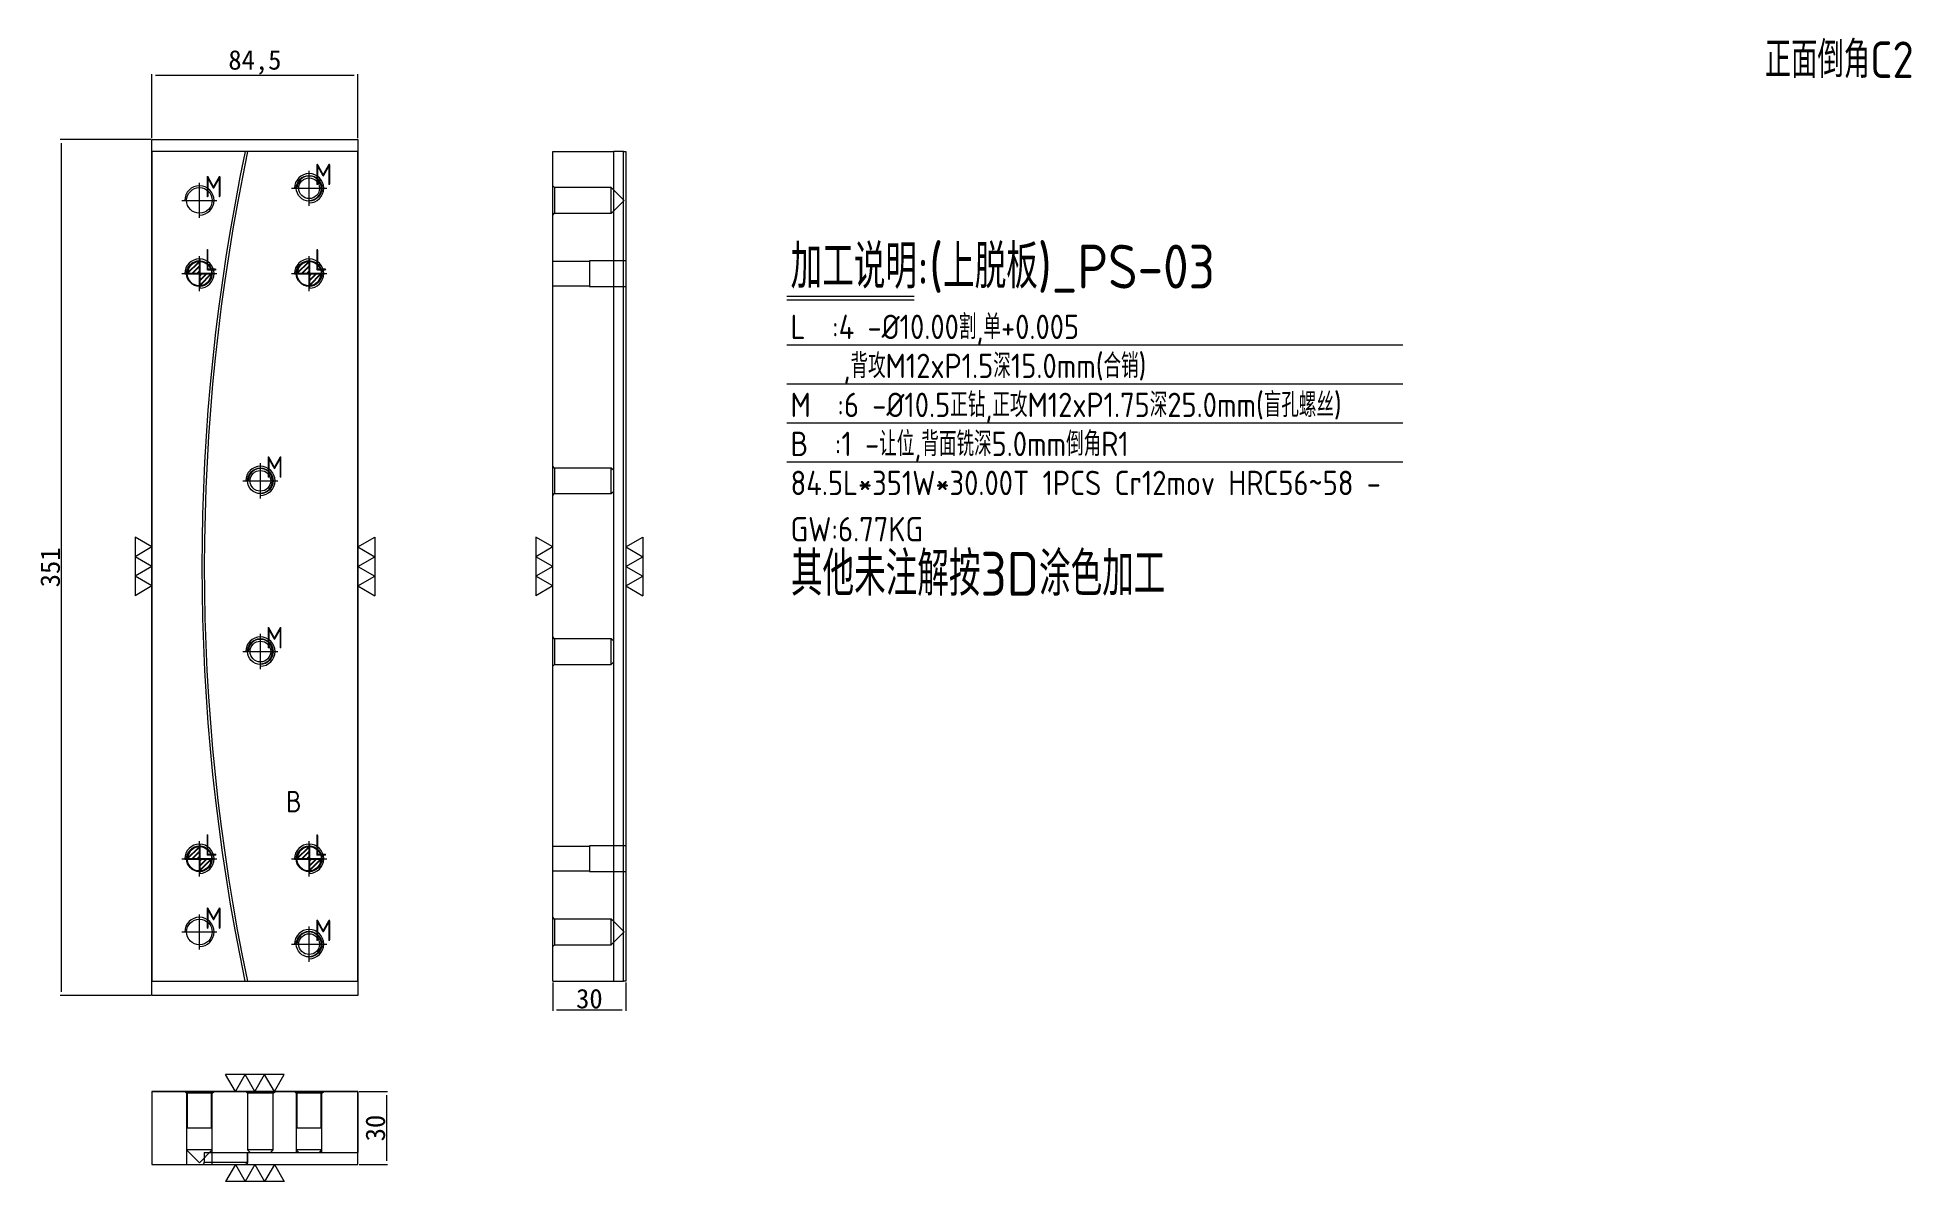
# Model space of a CAD drawing. Header units: millimetres. Extents: x 11130 to 11899, y 49854 to 50323.
import ezdxf

# ---------------------------------------------------------------- set-up
doc = ezdxf.new("R2010")
doc.units = ezdxf.units.MM
doc.linetypes.add('CENTER', pattern=[0])
doc.linetypes.add('DASHED', pattern=[0])
doc.layers.add('dim', color=4, linetype='Continuous')
doc.layers.add('PS', color=7, linetype='Continuous', true_color=0xffffff)
doc.layers.add('U1', color=7, linetype='Continuous', true_color=0xffffff)
doc.styles.add('_PUG_ERP', font='txt')
doc.styles.add('gbenor', font='gbenor.shx', dxfattribs={"bigfont": 'gbcbig'})
doc.dimstyles.new('_PUG_ERP', dxfattribs={"dimtxt": 8, "dimasz": 1.5, "dimexe": 0.5, "dimexo": 0.5, "dimgap": 0.5, "dimtad": 1, "dimtxsty": '_PUG_ERP', "dimblk": 'CLOSEDBLANK', "dimcen": 0, "dimclrd": 4, "dimclre": 4, "dimclrt": 3, "dimazin": 3, "dimtfac": 1, "dimtmove": 0, "dimatfit": 3, "dimldrblk": 'CLOSEDBLANK', "dimlwd": 9, "dimlwe": 9})

# ---------------------------------------------------------------- blocks, each defined once
blk = doc.blocks.new('*D1268')
at = {"layer": 'Defpoints', "color": 0}
for p in [(11261.8, 49890.86), (11261.8, 49860.86), (11273.5, 49860.86)]:
    blk.add_point(p, dxfattribs=at)
at = {"layer": 'dim', "color": 4, "lineweight": 9}
for p, q in [((11262.3, 49890.86), (11274, 49890.86)), ((11273.5, 49889.36), (11273.5, 49862.36)), ((11262.3, 49860.86), (11274, 49860.86))]:
    blk.add_line(p, q, dxfattribs=at)
at = {"layer": 'dim', "color": 3, "lineweight": 18, "insert": (11269, 49875.86), "char_height": 8, "attachment_point": 5, "rotation": 90, "style": '_PUG_ERP'}
blk.add_mtext('30', dxfattribs=at)
blk = doc.blocks.new('_ClosedBlank')
blk = doc.blocks.new('*D1269')
at = {"layer": 'Defpoints', "color": 0}
for p in [(11341.77, 49936.07), (11371.77, 49936.07), (11371.77, 49924.37)]:
    blk.add_point(p, dxfattribs=at)
at = {"layer": 'dim', "color": 4, "lineweight": 9}
for p, q in [((11341.77, 49935.57), (11341.77, 49923.87)), ((11371.77, 49935.57), (11371.77, 49923.87)), ((11343.27, 49924.37), (11370.27, 49924.37))]:
    blk.add_line(p, q, dxfattribs=at)
at = {"layer": 'dim', "color": 3, "lineweight": 18, "insert": (11356.77, 49928.87), "char_height": 8, "attachment_point": 5, "style": '_PUG_ERP'}
blk.add_mtext('30', dxfattribs=at)
blk = doc.blocks.new('pg_hx_L0')
at = {"color": 230}
for p, q in [((-0.6, 0), (0.6, 0)), ((-0.5, -0.003), (0, 0.497)), ((-0.3, 0), (0, 0.3)), ((-0.1, 0), (0, 0.1)), ((0, 0.6), (0, -0.6)), ((0.5, 0.003), (0, -0.497)), ((0.1, 0), (0, -0.1)), ((0.3, 0), (0, -0.3))]:
    blk.add_line(p, q, dxfattribs=at)
for start, end in [(90, 180), (270, 0)]:
    blk.add_arc((0, 0), 0.5, start, end, dxfattribs=at)
blk = doc.blocks.new('pg_hx_LLL0')
blk.add_blockref('pg_hx_L0', (0, 0))
blk = doc.blocks.new('*D1270')
at = {"layer": 'Defpoints', "color": 0}
for p in [(11177.3, 50281.27), (11140.11, 49930.27), (11177.3, 49930.27)]:
    blk.add_point(p, dxfattribs=at)
at = {"layer": 'dim', "color": 4, "lineweight": 9}
for p, q in [((11176.8, 50281.27), (11139.61, 50281.27)), ((11140.11, 50279.77), (11140.11, 49931.77)), ((11176.8, 49930.27), (11139.61, 49930.27))]:
    blk.add_line(p, q, dxfattribs=at)
at = {"layer": 'dim', "color": 3, "lineweight": 18, "insert": (11135.61, 50105.77), "char_height": 8, "attachment_point": 5, "rotation": 90, "style": '_PUG_ERP'}
blk.add_mtext('351', dxfattribs=at)
blk = doc.blocks.new('*D1271')
at = {"layer": 'Defpoints', "color": 0}
for p in [(11261.8, 50307.61), (11177.3, 50281.27), (11261.8, 50281.27)]:
    blk.add_point(p, dxfattribs=at)
at = {"layer": 'dim', "color": 4, "lineweight": 9}
for p, q in [((11177.3, 50281.77), (11177.3, 50308.11)), ((11178.8, 50307.61), (11260.3, 50307.61)), ((11261.8, 50281.77), (11261.8, 50308.11))]:
    blk.add_line(p, q, dxfattribs=at)
at = {"layer": 'dim', "color": 3, "lineweight": 18, "insert": (11219.55, 50312.87), "char_height": 8, "attachment_point": 5, "style": '_PUG_ERP'}
blk.add_mtext('84,5', dxfattribs=at)

msp = doc.modelspace()

# ---------------------------------------------------------------- linework, layer by layer
at = {"layer": 'dim', "color": 8, "linetype": 'Continuous', "lineweight": 18}
for p, q in [((11437.802, 50217.022), (11489.966, 50217.022)), ((11437.802, 50215.522), (11489.966, 50215.522)), ((11437.802, 50197.022), (11690.522, 50197.022)), ((11437.802, 50181.022), (11690.522, 50181.022)), ((11437.802, 50165.022), (11690.522, 50165.022)), ((11437.802, 50149.022), (11690.522, 50149.022))]:
    msp.add_line(p, q, dxfattribs=at)
at = {"layer": 'dim', "color": 20, "linetype": 'Continuous', "lineweight": 18}
for p, q in [((11177.302, 50114.17), (11170.374, 50118.17)), ((11170.374, 50118.17), (11170.374, 50094.17)), ((11177.302, 50114.17), (11170.374, 50110.17)), ((11261.802, 50114.17), (11268.73, 50118.17)), ((11261.802, 50114.17), (11268.73, 50110.17)), ((11268.73, 50118.17), (11268.73, 50094.17)), ((11341.772, 50114.17), (11334.844, 50118.17)), ((11334.844, 50118.17), (11334.844, 50094.17)), ((11341.772, 50114.17), (11334.844, 50110.17)), ((11371.772, 50114.17), (11378.7, 50118.17)), ((11371.772, 50114.17), (11378.7, 50110.17)), ((11378.7, 50118.17), (11378.7, 50094.17)), ((11177.302, 50106.17), (11170.374, 50110.17)), ((11177.302, 50106.17), (11170.374, 50102.17)), ((11261.802, 50106.17), (11268.73, 50110.17)), ((11261.802, 50106.17), (11268.73, 50102.17)), ((11341.772, 50106.17), (11334.844, 50110.17)), ((11341.772, 50106.17), (11334.844, 50102.17)), ((11371.772, 50106.17), (11378.7, 50110.17)), ((11371.772, 50106.17), (11378.7, 50102.17)), ((11177.302, 50098.17), (11170.374, 50102.17)), ((11177.302, 50098.17), (11170.374, 50094.17)), ((11261.802, 50098.17), (11268.73, 50102.17)), ((11261.802, 50098.17), (11268.73, 50094.17)), ((11341.772, 50098.17), (11334.844, 50102.17)), ((11341.772, 50098.17), (11334.844, 50094.17)), ((11371.772, 50098.17), (11378.7, 50102.17)), ((11371.772, 50098.17), (11378.7, 50094.17)), ((11211.552, 49890.859), (11207.552, 49897.787)), ((11231.552, 49897.787), (11207.552, 49897.787)), ((11211.552, 49890.859), (11215.552, 49897.787)), ((11219.552, 49890.859), (11215.552, 49897.787)), ((11219.552, 49890.859), (11223.552, 49897.787)), ((11227.552, 49890.859), (11223.552, 49897.787)), ((11227.552, 49890.859), (11231.552, 49897.787)), ((11211.552, 49860.859), (11207.552, 49853.931)), ((11211.552, 49860.859), (11215.552, 49853.931)), ((11219.552, 49860.859), (11215.552, 49853.931)), ((11219.552, 49860.859), (11223.552, 49853.931)), ((11227.552, 49860.859), (11223.552, 49853.931)), ((11227.552, 49860.859), (11231.552, 49853.931)), ((11231.552, 49853.931), (11207.552, 49853.931))]:
    msp.add_line(p, q, dxfattribs=at)
at = {"layer": 'dim', "color": 252, "lineweight": 18}
msp.add_lwpolyline([(11261.802, 49930.27), (11177.302, 49930.27), (11177.302, 50281.27), (11261.802, 50281.27)], close=True, dxfattribs=at)
at = {"layer": 'dim', "color": 252, "linetype": 'DASHED', "lineweight": 18, "ltscale": 0.46537}
msp.add_lwpolyline([(11177.302, 49860.859), (11261.802, 49860.859), (11261.802, 49890.859), (11177.302, 49890.859)], close=True, dxfattribs=at)
at = {"layer": 'PS', "color": 1, "linetype": 'Continuous', "lineweight": 18}
for p, q in [((11261.802, 50276.27), (11177.302, 50276.27)), ((11177.302, 49936.07), (11261.802, 49936.07))]:
    msp.add_line(p, q, dxfattribs=at)
at = {"layer": 'PS', "color": 11, "linetype": 'Continuous', "lineweight": 18}
for p, q in [((11177.302, 50276.27), (11177.302, 49936.07)), ((11261.802, 49936.07), (11261.802, 50276.27)), ((11341.772, 50276.27), (11366.772, 50276.27)), ((11341.772, 49936.07), (11341.772, 50276.27)), ((11370.772, 50276.27), (11366.772, 50276.27)), ((11371.772, 50276.27), (11371.772, 49936.07)), ((11341.772, 49936.07), (11366.772, 49936.07)), ((11366.772, 49936.07), (11370.772, 49936.07)), ((11177.302, 49890.859), (11261.802, 49890.859)), ((11177.302, 49890.859), (11177.302, 49860.859)), ((11261.802, 49890.859), (11261.802, 49865.859)), ((11177.302, 49860.859), (11215.464, 49860.859)), ((11215.548, 49860.859), (11215.463, 49860.859)), ((11216.486, 49865.859), (11216.486, 49861.859)), ((11216.57, 49861.859), (11216.57, 49865.859))]:
    msp.add_line(p, q, dxfattribs=at)
at = {"layer": 'PS', "color": 31, "linetype": 'Continuous', "lineweight": 18}
for p, q in [((11366.772, 49936.07), (11366.772, 50276.27)), ((11216.486, 49865.859), (11261.802, 49865.859))]:
    msp.add_line(p, q, dxfattribs=at)
at = {"layer": 'PS', "color": 155, "linetype": 'Continuous', "lineweight": 18}
for p, q in [((11370.772, 49936.07), (11370.772, 50276.27)), ((11216.485, 49861.859), (11216.57, 49861.859))]:
    msp.add_line(p, q, dxfattribs=at)
at = {"layer": 'PS', "color": 1, "linetype": 'CENTER', "lineweight": 18, "ltscale": 0.46537}
for p, q in [((11241.802, 50254.07), (11241.802, 50268.47)), ((11241.802, 50255.27), (11241.802, 50267.27)), ((11196.802, 50249.07), (11196.802, 50263.47)), ((11234.602, 50261.27), (11249.002, 50261.27)), ((11235.802, 50261.27), (11247.802, 50261.27)), ((11189.602, 50256.27), (11204.002, 50256.27)), ((11196.802, 50219.07), (11196.802, 50233.47)), ((11241.802, 50219.07), (11241.802, 50233.47)), ((11189.602, 50226.27), (11204.002, 50226.27)), ((11234.602, 50226.27), (11249.002, 50226.27)), ((11221.802, 50134.07), (11221.802, 50148.47)), ((11221.802, 50135.27), (11221.802, 50147.27)), ((11214.602, 50141.27), (11229.002, 50141.27)), ((11215.802, 50141.27), (11227.802, 50141.27)), ((11221.802, 50064.07), (11221.802, 50078.47)), ((11221.802, 50065.27), (11221.802, 50077.27)), ((11214.602, 50071.27), (11229.002, 50071.27)), ((11215.802, 50071.27), (11227.802, 50071.27)), ((11196.802, 49979.07), (11196.802, 49993.47)), ((11241.802, 49979.07), (11241.802, 49993.47)), ((11189.602, 49986.27), (11204.002, 49986.27)), ((11234.602, 49986.27), (11249.002, 49986.27)), ((11196.802, 49949.07), (11196.802, 49963.47)), ((11189.602, 49956.27), (11204.002, 49956.27)), ((11234.602, 49951.27), (11249.002, 49951.27)), ((11235.802, 49951.27), (11247.802, 49951.27)), ((11241.802, 49944.07), (11241.802, 49958.47)), ((11241.802, 49945.27), (11241.802, 49957.27))]:
    msp.add_line(p, q, dxfattribs=at)
at = {"layer": 'PS', "color": 5, "linetype": 'DASHED', "lineweight": 13, "ltscale": 0.46537}
for p, q in [((11342.519, 50261.523), (11341.772, 50262.27)), ((11365.772, 50261.523), (11342.519, 50261.523)), ((11342.519, 50261.523), (11342.519, 50256.27)), ((11366.772, 50260.523), (11365.772, 50261.523)), ((11365.772, 50256.27), (11365.772, 50261.523)), ((11371.025, 50256.27), (11366.772, 50260.523)), ((11341.772, 50250.27), (11342.519, 50251.017)), ((11342.519, 50256.27), (11342.519, 50251.017)), ((11342.519, 50251.017), (11365.772, 50251.017)), ((11365.772, 50251.017), (11365.772, 50256.27)), ((11365.772, 50251.017), (11366.772, 50252.017)), ((11366.772, 50252.017), (11371.025, 50256.27)), ((11342.519, 50146.523), (11341.772, 50147.27)), ((11365.772, 50146.523), (11342.519, 50146.523)), ((11342.519, 50146.523), (11342.519, 50141.27)), ((11366.772, 50145.523), (11365.772, 50146.523)), ((11365.772, 50141.27), (11365.772, 50146.523)), ((11341.772, 50135.27), (11342.519, 50136.017)), ((11342.519, 50141.27), (11342.519, 50136.017)), ((11342.519, 50136.017), (11365.772, 50136.017)), ((11365.772, 50136.017), (11365.772, 50141.27)), ((11365.772, 50136.017), (11366.772, 50137.017)), ((11342.519, 50076.523), (11341.772, 50077.27)), ((11365.772, 50076.523), (11342.519, 50076.523)), ((11342.519, 50076.523), (11342.519, 50071.27)), ((11366.772, 50075.523), (11365.772, 50076.523)), ((11365.772, 50071.27), (11365.772, 50076.523)), ((11342.519, 50071.27), (11342.519, 50066.017)), ((11365.772, 50066.017), (11365.772, 50071.27)), ((11365.772, 50066.017), (11366.772, 50067.017)), ((11341.772, 50065.27), (11342.519, 50066.017)), ((11342.519, 50066.017), (11365.772, 50066.017)), ((11342.519, 49961.523), (11341.772, 49962.27)), ((11365.772, 49961.523), (11342.519, 49961.523)), ((11342.519, 49961.523), (11342.519, 49956.27)), ((11366.772, 49960.523), (11365.772, 49961.523)), ((11365.772, 49956.27), (11365.772, 49961.523)), ((11371.025, 49956.27), (11366.772, 49960.523)), ((11341.772, 49950.27), (11342.519, 49951.017)), ((11342.519, 49956.27), (11342.519, 49951.017)), ((11342.519, 49951.017), (11365.772, 49951.017)), ((11365.772, 49951.017), (11365.772, 49956.27)), ((11365.772, 49951.017), (11366.772, 49952.017)), ((11366.772, 49952.017), (11371.025, 49956.27)), ((11190.802, 49890.859), (11191.549, 49890.112)), ((11191.549, 49890.112), (11191.549, 49866.859)), ((11202.055, 49890.112), (11191.549, 49890.112)), ((11202.055, 49890.112), (11202.802, 49890.859)), ((11202.055, 49866.859), (11202.055, 49890.112)), ((11215.802, 49890.859), (11216.549, 49890.112)), ((11216.549, 49890.112), (11216.549, 49866.859)), ((11227.055, 49890.112), (11216.549, 49890.112)), ((11227.055, 49890.112), (11227.802, 49890.859)), ((11227.055, 49866.859), (11227.055, 49890.112)), ((11235.802, 49890.859), (11236.549, 49890.112)), ((11236.549, 49890.112), (11236.549, 49866.859)), ((11247.055, 49890.112), (11236.549, 49890.112)), ((11247.055, 49890.112), (11247.802, 49890.859)), ((11247.055, 49866.859), (11247.055, 49890.112)), ((11191.549, 49866.859), (11196.802, 49861.606)), ((11202.055, 49866.859), (11191.549, 49866.859)), ((11196.802, 49861.606), (11202.055, 49866.859)), ((11216.549, 49866.859), (11217.549, 49865.859)), ((11227.055, 49866.859), (11216.549, 49866.859)), ((11226.055, 49865.859), (11227.055, 49866.859)), ((11236.549, 49866.859), (11237.549, 49865.859)), ((11247.055, 49866.859), (11236.549, 49866.859)), ((11246.055, 49865.859), (11247.055, 49866.859))]:
    msp.add_line(p, q, dxfattribs=at)
at = {"layer": 'PS', "color": 11, "linetype": 'DASHED', "lineweight": 13, "ltscale": 0.46537}
for p, q in [((11356.772, 50231.27), (11341.772, 50231.27)), ((11366.772, 50231.522), (11356.772, 50231.522)), ((11356.772, 50231.522), (11356.772, 50226.27)), ((11371.772, 50231.522), (11366.772, 50231.522)), ((11341.772, 50221.27), (11356.772, 50221.27)), ((11356.772, 50226.27), (11356.772, 50221.017)), ((11356.772, 50221.017), (11366.772, 50221.017)), ((11366.772, 50221.017), (11371.772, 50221.017)), ((11356.772, 49991.27), (11341.772, 49991.27)), ((11366.772, 49991.522), (11356.772, 49991.522)), ((11356.772, 49991.522), (11356.772, 49986.27)), ((11371.772, 49991.522), (11366.772, 49991.522)), ((11356.772, 49986.27), (11356.772, 49981.017)), ((11341.772, 49981.27), (11356.772, 49981.27)), ((11356.772, 49981.017), (11366.772, 49981.017)), ((11366.772, 49981.017), (11371.772, 49981.017)), ((11191.802, 49890.859), (11191.802, 49875.859)), ((11201.802, 49875.859), (11201.802, 49890.859)), ((11236.802, 49890.859), (11236.802, 49875.859)), ((11246.802, 49875.859), (11246.802, 49890.859)), ((11191.549, 49875.859), (11191.549, 49860.859)), ((11202.054, 49875.859), (11191.549, 49875.859)), ((11202.054, 49860.859), (11202.054, 49875.859)), ((11236.549, 49875.859), (11236.549, 49865.859)), ((11247.054, 49875.859), (11236.549, 49875.859)), ((11247.054, 49865.859), (11247.054, 49875.859)), ((11198.802, 49865.859), (11198.802, 49861.859))]:
    msp.add_line(p, q, dxfattribs=at)
at = {"layer": 'PS', "color": 31, "linetype": 'DASHED', "lineweight": 13, "ltscale": 0.46537}
msp.add_line((11198.802, 49865.859), (11216.486, 49865.859), dxfattribs=at)
at = {"layer": 'PS', "color": 155, "linetype": 'DASHED', "lineweight": 13, "ltscale": 0.46537}
msp.add_line((11198.802, 49861.859), (11216.486, 49861.859), dxfattribs=at)
at = {"layer": 'PS', "color": 11, "linetype": 'Continuous', "lineweight": 18}
for points in [[(11370.772, 50276.27), (11370.804, 50276.27), (11370.836, 50276.27), (11370.867, 50276.27), (11370.899, 50276.27), (11370.93, 50276.27), (11370.961, 50276.27), (11370.992, 50276.27), (11371.023, 50276.27), (11371.053, 50276.27), (11371.083, 50276.27), (11371.114, 50276.27), (11371.143, 50276.27), (11371.172, 50276.27), (11371.201, 50276.27), (11371.229, 50276.27), (11371.257, 50276.27), (11371.284, 50276.27), (11371.311, 50276.27), (11371.337, 50276.27), (11371.363, 50276.27), (11371.388, 50276.27), (11371.413, 50276.27), (11371.437, 50276.27), (11371.46, 50276.27), (11371.482, 50276.27), (11371.504, 50276.27), (11371.525, 50276.27), (11371.545, 50276.27), (11371.564, 50276.27), (11371.583, 50276.27), (11371.601, 50276.27), (11371.618, 50276.27), (11371.634, 50276.27), (11371.65, 50276.27), (11371.664, 50276.27), (11371.678, 50276.27), (11371.691, 50276.27), (11371.702, 50276.27), (11371.713, 50276.27), (11371.723, 50276.27), (11371.732, 50276.27), (11371.741, 50276.27), (11371.748, 50276.27), (11371.754, 50276.27), (11371.76, 50276.27), (11371.764, 50276.27), (11371.767, 50276.27), (11371.77, 50276.27), (11371.771, 50276.27), (11371.772, 50276.27)], [(11371.772, 49936.07), (11371.771, 49936.07), (11371.77, 49936.07), (11371.768, 49936.07), (11371.764, 49936.07), (11371.76, 49936.07), (11371.755, 49936.07), (11371.748, 49936.07), (11371.741, 49936.07), (11371.733, 49936.07), (11371.724, 49936.07), (11371.714, 49936.07), (11371.703, 49936.07), (11371.691, 49936.07), (11371.678, 49936.07), (11371.665, 49936.07), (11371.651, 49936.07), (11371.635, 49936.07), (11371.619, 49936.07), (11371.602, 49936.07), (11371.584, 49936.07), (11371.566, 49936.07), (11371.546, 49936.07), (11371.526, 49936.07), (11371.505, 49936.07), (11371.483, 49936.07), (11371.461, 49936.07), (11371.438, 49936.07), (11371.414, 49936.07), (11371.39, 49936.07), (11371.365, 49936.07), (11371.339, 49936.07), (11371.313, 49936.07), (11371.286, 49936.07), (11371.258, 49936.07), (11371.23, 49936.07), (11371.202, 49936.07), (11371.173, 49936.07), (11371.144, 49936.07), (11371.115, 49936.07), (11371.085, 49936.07), (11371.055, 49936.07), (11371.025, 49936.07), (11370.994, 49936.07), (11370.962, 49936.07), (11370.931, 49936.07), (11370.899, 49936.07), (11370.868, 49936.07), (11370.836, 49936.07), (11370.804, 49936.07), (11370.772, 49936.07)], [(11215.464, 49860.859), (11215.496, 49860.86), (11215.528, 49860.861), (11215.559, 49860.863), (11215.591, 49860.867), (11215.622, 49860.871), (11215.653, 49860.876), (11215.684, 49860.883), (11215.715, 49860.89), (11215.746, 49860.898), (11215.776, 49860.907), (11215.806, 49860.917), (11215.836, 49860.928), (11215.866, 49860.94), (11215.895, 49860.952), (11215.924, 49860.966), (11215.952, 49860.98), (11215.979, 49860.996), (11216.007, 49861.012), (11216.033, 49861.029), (11216.06, 49861.047), (11216.085, 49861.065), (11216.111, 49861.085), (11216.135, 49861.105), (11216.159, 49861.126), (11216.182, 49861.148), (11216.205, 49861.17), (11216.226, 49861.193), (11216.247, 49861.217), (11216.267, 49861.241), (11216.287, 49861.266), (11216.305, 49861.292), (11216.323, 49861.318), (11216.34, 49861.345), (11216.357, 49861.373), (11216.372, 49861.401), (11216.386, 49861.429), (11216.4, 49861.457), (11216.412, 49861.487), (11216.424, 49861.516), (11216.434, 49861.546), (11216.444, 49861.576), (11216.453, 49861.606), (11216.46, 49861.637), (11216.467, 49861.669), (11216.473, 49861.7), (11216.477, 49861.732), (11216.481, 49861.763), (11216.484, 49861.795), (11216.485, 49861.827), (11216.486, 49861.859)], [(11216.57, 49861.859), (11216.569, 49861.827), (11216.568, 49861.795), (11216.565, 49861.764), (11216.562, 49861.732), (11216.557, 49861.701), (11216.552, 49861.67), (11216.545, 49861.639), (11216.537, 49861.608), (11216.529, 49861.578), (11216.519, 49861.547), (11216.508, 49861.517), (11216.497, 49861.487), (11216.484, 49861.458), (11216.471, 49861.43), (11216.457, 49861.401), (11216.441, 49861.374), (11216.425, 49861.346), (11216.409, 49861.32), (11216.391, 49861.293), (11216.372, 49861.268), (11216.352, 49861.242), (11216.332, 49861.218), (11216.311, 49861.194), (11216.289, 49861.171), (11216.267, 49861.148), (11216.244, 49861.127), (11216.22, 49861.106), (11216.196, 49861.086), (11216.171, 49861.066), (11216.145, 49861.047), (11216.119, 49861.03), (11216.092, 49861.012), (11216.064, 49860.996), (11216.037, 49860.981), (11216.008, 49860.966), (11215.98, 49860.953), (11215.951, 49860.94), (11215.922, 49860.928), (11215.892, 49860.917), (11215.862, 49860.907), (11215.831, 49860.898), (11215.8, 49860.89), (11215.769, 49860.883), (11215.738, 49860.876), (11215.707, 49860.871), (11215.675, 49860.867), (11215.644, 49860.863), (11215.612, 49860.861), (11215.58, 49860.86), (11215.548, 49860.859)]]:
    msp.add_lwpolyline(points, dxfattribs=at)
at = {"layer": 'PS', "color": 42, "linetype": 'Continuous', "lineweight": 18}
for centre, radius in [((11241.802, 50261.27), 5.253), ((11196.802, 50256.27), 5.253), ((11241.802, 50261.27), 4.253), ((11221.802, 50141.27), 5.253), ((11221.802, 50141.27), 4.253), ((11221.802, 50071.27), 5.253), ((11221.802, 50071.27), 4.253), ((11196.802, 49956.27), 5.253), ((11241.802, 49951.27), 5.253), ((11241.802, 49951.27), 4.253)]:
    msp.add_circle(centre, radius, dxfattribs=at)
at = {"layer": 'PS', "color": 42, "linetype": 'DASHED', "lineweight": 18, "ltscale": 0.46537}
for centre in [(11196.802, 50226.27), (11241.802, 50226.27), (11196.802, 49986.27), (11241.802, 49986.27)]:
    msp.add_circle(centre, 5.255, dxfattribs=at)
at = {"layer": 'PS', "color": 30, "linetype": 'DASHED', "lineweight": 13, "ltscale": 0.46537}
for centre in [(11196.802, 50226.27), (11241.802, 50226.27), (11196.802, 49986.27), (11241.802, 49986.27)]:
    msp.add_circle(centre, 5.253, dxfattribs=at)
at = {"layer": 'PS', "color": 1, "linetype": 'Continuous', "lineweight": 18}
for centre in [(11196.802, 50226.27), (11241.802, 50226.27), (11196.802, 49986.27), (11241.802, 49986.27)]:
    msp.add_circle(centre, 5, dxfattribs=at)
at = {"layer": 'PS', "color": 155, "linetype": 'DASHED', "lineweight": 13, "ltscale": 0.46537}
msp.add_arc((12023.802, 50105.97), 826, 168.101748, 191.869898, dxfattribs=at)
at = {"layer": 'PS', "color": 31, "linetype": 'DASHED', "lineweight": 13, "ltscale": 0.46537}
msp.add_arc((12023.802, 50105.97), 825, 168.087114, 191.884496, dxfattribs=at)
at = {"layer": 'PS', "color": 42, "linetype": 'Continuous', "lineweight": 18}
for centre, radius in [((11241.802, 50261.27), 6), ((11241.802, 50261.27), 5), ((11196.802, 50256.27), 6), ((11221.802, 50141.27), 6), ((11221.802, 50141.27), 5), ((11221.802, 50071.27), 6), ((11221.802, 50071.27), 5), ((11196.802, 49956.27), 6), ((11241.802, 49951.27), 6), ((11241.802, 49951.27), 5)]:
    msp.add_arc(centre, radius, 270, 180, dxfattribs=at)
at = {"layer": 'PS', "color": 42, "linetype": 'DASHED', "lineweight": 18, "ltscale": 0.46537}
for centre in [(11196.802, 50226.27), (11241.802, 50226.27), (11196.802, 49986.27), (11241.802, 49986.27)]:
    msp.add_arc(centre, 6, 270, 180, dxfattribs=at)
at = {"layer": 'PS', "color": 11, "linetype": 'DASHED', "lineweight": 13, "ltscale": 0.46537}
msp.add_arc((11197.802, 49861.859), 1, 270, 0, dxfattribs=at)

# ---------------------------------------------------------------- block references
at = {"layer": 'PS', "lineweight": 18, "ltscale": 0.46537, "xscale": 10, "yscale": 10, "zscale": 10}
for p in [(11196.802, 50226.27), (11241.802, 50226.27), (11196.802, 49986.27), (11241.802, 49986.27)]:
    msp.add_blockref('pg_hx_LLL0', p, dxfattribs=at)

# ---------------------------------------------------------------- texts
at = {"layer": 'dim', "color": 4, "lineweight": 18, "style": 'gbenor'}
for s, height, p in [('M', 8.8, (11198.947, 50257.535)), ('M', 8.8, (11243.947, 50262.535)), ('L', 8.8, (11198.932, 50227.527)), ('L', 8.8, (11243.932, 50227.527)), ('加工说明:(上脱板)_PS-03', 18, (11439.329, 50220.129)), ('    ,背攻M12xP1.5深15.0mm(合销)', 10, (11439.302, 50183.415)), ('M  :6 -%%c10.5正钻,正攻M12xP1.75深25.0mm(盲孔螺丝)', 10, (11439.302, 50167.415)), ('B  :1 -让位,背面铣深5.0mm倒角R1', 10, (11439.302, 50151.415)), ('M', 8.8, (11223.947, 50142.535)), ('84.5L*351W*30.00T 1PCS Cr12mov HRC56~58 - ', 10, (11439.302, 50135.415)), ('GW:6.77KG ', 10, (11439.302, 50116.415)), ('M', 8.8, (11223.947, 50072.535)), ('B', 8.8, (11232.327, 50005.315)), ('L', 8.8, (11198.932, 49987.527)), ('L', 8.8, (11243.932, 49987.527)), ('M', 8.8, (11198.947, 49957.535)), ('M', 8.8, (11243.947, 49952.535))]:
    msp.add_text(s, height=height, dxfattribs=at).set_placement(p)
at = {"layer": 'dim', "color": 1, "lineweight": 18, "style": 'gbenor'}
msp.add_text('L  :4 -%%c10.00割,单+0.005', height=10, dxfattribs=at).set_placement((11439.302, 50199.415))
at = {"layer": 'dim', "color": 21, "lineweight": 18, "style": 'gbenor'}
msp.add_text('其他未注解按3D涂色加工', height=18, dxfattribs=at).set_placement((11439.47, 50094.129))
at = {"layer": 'U1', "color": 3, "lineweight": 18, "style": 'gbenor'}
msp.add_text('正面倒角C2', height=15, dxfattribs=at).set_placement((11838.996, 50306.469))

# ---------------------------------------------------------------- dimensions: what is measured, and where the dimension line sits
at = {"layer": 'dim', "lineweight": 18}
for base, p1, p2, picture, middle in [((11261.802, 50307.608), (11177.302, 50281.27), (11261.802, 50281.27), '*D1271', (11219.552, 50312.87)), ((11371.772, 49924.37), (11341.772, 49936.07), (11371.772, 49936.07), '*D1269', (11356.772, 49928.87))]:
    dim = msp.add_linear_dim(base=base, p1=p1, p2=p2, dimstyle='_PUG_ERP', dxfattribs=at)
    dim.commit()
    dim.dimension.update_dxf_attribs({"geometry": picture, "text_midpoint": middle})
for base, p1, p2, picture, middle in [((11140.106, 49930.27), (11177.302, 50281.27), (11177.302, 49930.27), '*D1270', (11135.606, 50105.77)), ((11273.502, 49860.859), (11261.802, 49890.859), (11261.802, 49860.859), '*D1268', (11269.002, 49875.859))]:
    dim = msp.add_linear_dim(base=base, p1=p1, p2=p2, angle=90, dimstyle='_PUG_ERP', dxfattribs=at)
    dim.commit()
    dim.dimension.update_dxf_attribs({"geometry": picture, "text_midpoint": middle})

doc.saveas('drawing.dxf')
